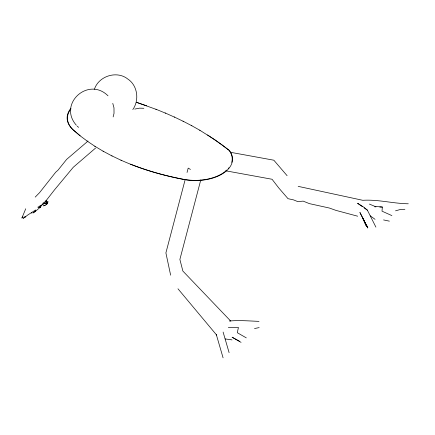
<?xml version="1.0" encoding="UTF-8"?>
<svg xmlns="http://www.w3.org/2000/svg" width="435" height="435" viewBox="0 0 435 435"><rect width="100%" height="100%" fill="white"/><g stroke="black" fill="none" stroke-linecap="round" stroke-linejoin="round"><path stroke-width="0.65" d="M46.159 200.921L46.496 204.265L46.159 200.921L46.893 201.943L46.741 204.455L43.63 205.918L43.098 205.586M369.375 204.075L374.943 206.397L382.354 207.06L382.012 211.165L391.886 215.608M46.893 201.943L46.458 204.733L47.893 202.541A3.29 0.783 -39.9 0 1 47.246 203.335M113.144 116.923L114.019 113.372L113.986 107.869L112.779 103.367M185.239 179.323L165.898 252.904L170.634 275.181M187.045 172.467L188.192 168.1L190.454 169.438M200.796 179.878L179.883 259.434L182.874 271.07L230.778 321.155M34.827 211.845L35.768 210.616L32.859 213.019L34.827 211.845L40.433 207.103L40.825 205.858M25.725 208.784L21.864 218.109L22.914 216.815M45.039 202.966L46.159 200.584L54.457 189.921L73.259 167.279L95.624 148.025M31.391 213.145L31.69 212.53M94.428 89.257C98.669 76 116.923 70.258 127.792 79.029C137.656 85.456 139.488 100.202 132.822 109.571M25.322 216.423L24.616 217.5L23.088 218.283L23.903 217.75M37.91 207.136L40.433 207.103L41.82 205.005L46.159 200.584M25.339 216.592L24.616 217.5L27.563 215.129L35.583 210.002M35.202 197.104L39.541 192.689L55.707 172.206L57.969 170.21L66.642 159.384L88.022 141.065M24.741 217.081L25.491 216.358M39.117 206.331L41.82 205.005M395.529 210.823L400.466 209.463L404.903 209.284M254.513 328.539L259.162 327.599M134.779 109.071L139.532 108.157L143.855 108.277M46.453 201.688L48.122 201.612M229.305 321.003C239.266 320.127 249.135 320.976 259.01 321.373M228.331 327.56L238.423 327.468L237.309 332.715L246.292 337.87M38.035 207.098L40.433 207.103M374.693 206.804L375.971 206.848M379.798 206.973L382.354 207.06M408.28 203.781C393.028 203.564 378.08 199.322 362.768 200.301L298.171 186.359M389.368 221.154L383.556 219.925M225.107 338.919L232.034 339.893M230.887 152.37L273.832 160.205L287.111 175.702M225.76 170.814L272.049 179.258L278.748 187.947L288.024 198.686L293.587 199.899L297.785 201.623L303.157 201.128L309.432 203.64L329.295 208.012L335.978 210.388L357.668 216.2M43.087 202.993L46.289 203.618L43.5 203.167M136.481 102.279L156.208 109.392M136.807 102.47L146.628 105.819M130.543 164.202C147.693 170.944 165.517 175.87 183.613 179.318A37.111 21.424 0 0 0 226.874 170.02M155.877 109.201L165.534 113.176M120.952 160.162C141.043 169.199 162.326 175.37 183.94 179.508A37.111 21.424 0 0 0 222.965 173.5A37.111 21.424 0 0 0 229.381 150.483L215.396 140.086L199.698 130.174M165.208 112.986L174.593 117.173M111.779 155.812L121.278 160.352M174.266 116.982L183.369 121.376M183.043 121.186L191.851 125.775M103.051 151.162L112.105 156.002M239.538 341.279L232.089 337.207L241.072 342.361M191.525 125.584L200.024 130.364M94.797 146.231L103.378 151.353M207.549 134.948L222.236 145.013L229.049 150.292A37.111 21.424 0 0 1 231.741 162.353M87.054 141.032L95.129 146.421M362.464 206.712L357.554 203.265L363.823 207.196L367.379 210.154L375.905 227.141M364.1 207.859L367.379 210.154M370.223 215.82L375.062 219.332M87.381 141.223L79.833 135.589L73.167 129.918A38.584 22.277 0 0 1 70.709 108.565M108.01 95.809C88.348 76.196 57.61 103.965 76.359 125.253M77.223 126.172L78.61 127.352M80.16 135.78L73.499 130.108A38.584 22.277 0 0 1 71.041 108.755M177.975 288.796L216.695 335.14M42.608 203.863L43.408 204.977M367.836 227.385L365.134 222.845L367.738 228.043M365.574 223.916L359.914 212.454L363.943 220.132L366.542 226.553L362.524 217.652L365.596 223.949M223.106 332.052L229.104 352.654M216.287 334.482L223.084 357.831M45.354 204.983A3.29 0.783 -39.9 0 1 44.397 205.586M228.94 167.747A37.111 21.424 0 0 1 228.168 168.677"/></g></svg>
